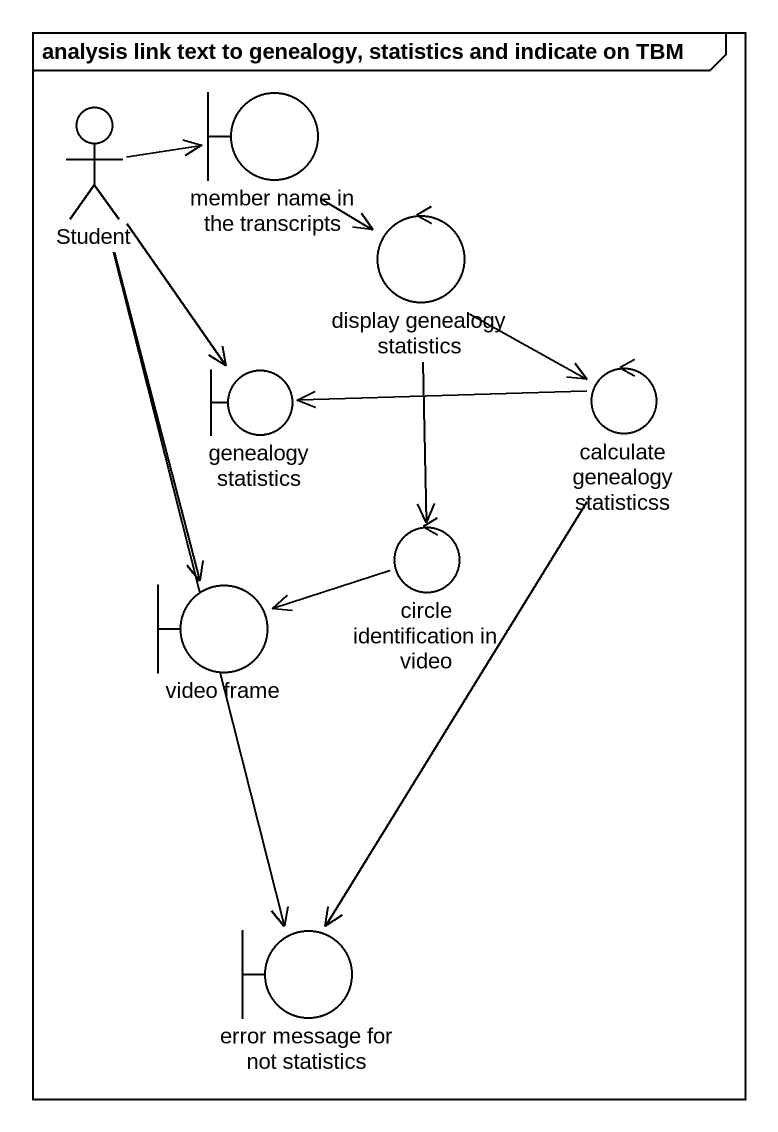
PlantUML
@startuml
mainframe analysis link text to genealogy, statistics and indicate on TBM
actor Student
boundary "member name in the transcripts" as member_name_in_the
control "display genealogy statistics" as display_genealogy_statistics
boundary "genealogy statistics" as genealogy_statistics
control "calculate genealogy statisticss" as calculate_genealogy
control "circle identification in video" as circle_identification_in
boundary "video frame" as video_frame
boundary "error message for not statistics" as error_message_for_not
Student -right-> member_name_in_the
Student --> genealogy_statistics
Student --> video_frame
Student --> error_message_for_not
member_name_in_the --> display_genealogy_statistics
display_genealogy_statistics --> calculate_genealogy
display_genealogy_statistics --> circle_identification_in
calculate_genealogy -left-> genealogy_statistics
calculate_genealogy --> error_message_for_not
circle_identification_in -left-> video_frame
@enduml
